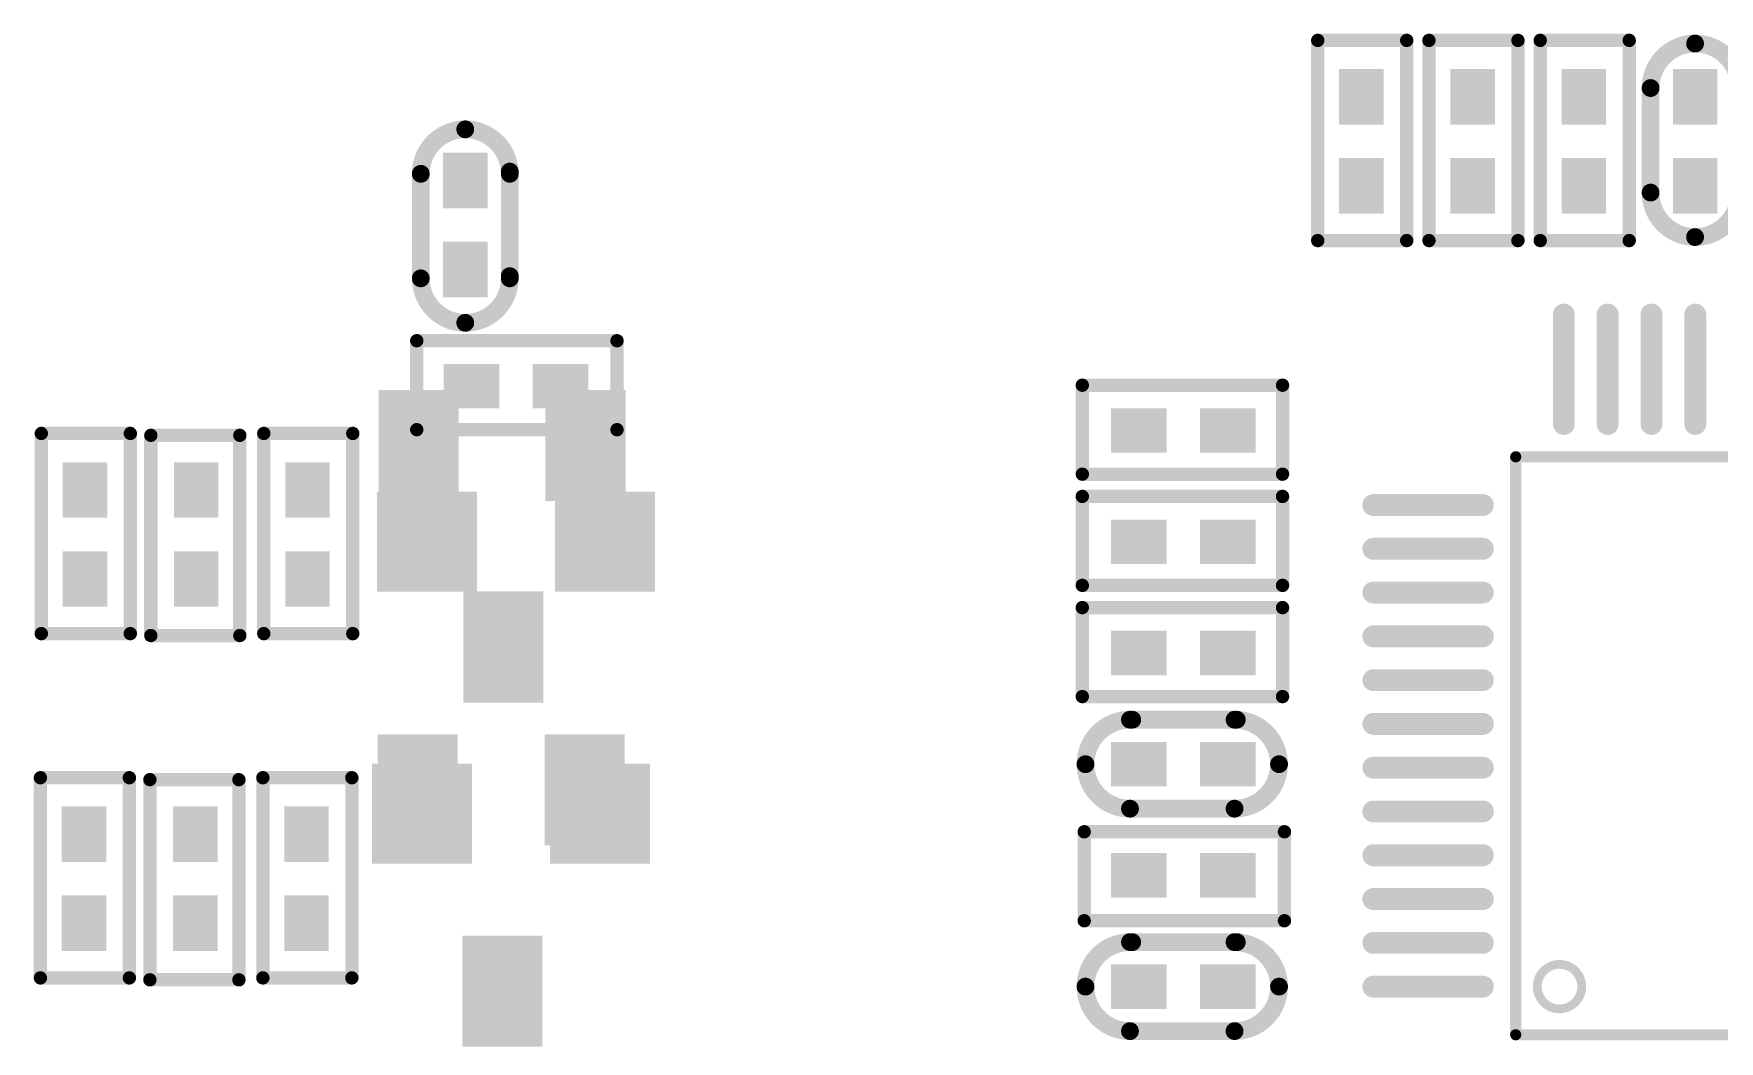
# Model space of a CAD drawing. Extents: x -400 to 4142, y 20 to 2756.
# Drawn here: x 2023 to 2781, y 705 to 1158 of the extents above; entities that cross this region are included whole.
import ezdxf

# ---------------------------------------------------------------- set-up
doc = ezdxf.new("R2010")
doc.units = 0
doc.header["$MEASUREMENT"] = 0
for name, color, linetype in [('COMP_OUTLINE_BOTTOM', 6, 'Continuous'), ('COMP_OUTLINE_TOP', 4, 'Continuous'), ('PADLAYER_BOTTOM', 7, 'Continuous'), ('PADLAYER_TOP', 5, 'Continuous')]:
    doc.layers.add(name, color=color, linetype=linetype)

msp = doc.modelspace()

# ---------------------------------------------------------------- linework, layer by layer
at = {"layer": 'COMP_OUTLINE_BOTTOM'}
for points, const_width in [([(2640.39, 1155.43), (2600.39, 1155.43)], 6), ([(2600.39, 1155.43), (2600.39, 1065.43)], 6), ([(2640.39, 1065.43), (2640.39, 1155.43)], 6), ([(2690.39, 1155.43), (2650.39, 1155.43)], 6), ([(2650.39, 1155.43), (2650.39, 1065.43)], 6), ([(2690.39, 1065.43), (2690.39, 1155.43)], 6), ([(2740.39, 1155.43), (2700.39, 1155.43)], 6), ([(2700.39, 1155.43), (2700.39, 1065.43)], 6), ([(2740.39, 1065.43), (2740.39, 1155.43)], 6), ([(2750, 1134), (2750, 1087)], 8), ([(2600.39, 1065.43), (2640.39, 1065.43)], 6), ([(2650.39, 1065.43), (2690.39, 1065.43)], 6), ([(2700.39, 1065.43), (2740.39, 1065.43)], 6), ([(2584.57, 1000.39), (2494.57, 1000.39)], 6), ([(2494.57, 1000.39), (2494.57, 960.39)], 6), ([(2584.57, 960.39), (2584.57, 1000.39)], 6), ([(2066.672, 978.704), (2026.672, 978.704)], 6), ([(2026.672, 978.704), (2026.672, 888.704)], 6), ([(2066.672, 888.704), (2066.672, 978.704)], 6), ([(2115.891, 977.844), (2075.891, 977.844)], 6), ([(2075.891, 977.844), (2075.891, 887.844)], 6), ([(2115.891, 887.844), (2115.891, 977.844)], 6), ([(2166.67, 978.7), (2126.67, 978.7)], 6), ([(2126.67, 978.7), (2126.67, 888.7)], 6), ([(2166.67, 888.7), (2166.67, 978.7)], 6), ([(2949.213, 968.189), (2689.37, 968.189)], 5), ([(2689.37, 968.189), (2689.37, 708.347)], 5), ([(2494.57, 960.39), (2584.57, 960.39)], 6), ([(2584.57, 950.39), (2494.57, 950.39)], 6), ([(2494.57, 950.39), (2494.57, 910.39)], 6), ([(2584.57, 910.39), (2584.57, 950.39)], 6), ([(2494.57, 910.39), (2584.57, 910.39)], 6), ([(2584.57, 900.39), (2494.57, 900.39)], 6), ([(2494.57, 900.39), (2494.57, 860.39)], 6), ([(2584.57, 860.39), (2584.57, 900.39)], 6), ([(2026.672, 888.704), (2066.672, 888.704)], 6), ([(2075.891, 887.844), (2115.891, 887.844)], 6), ([(2126.67, 888.7), (2166.67, 888.7)], 6), ([(2494.57, 860.39), (2584.57, 860.39)], 6), ([(2517, 850), (2564, 850)], 8), ([(2066.25, 823.909), (2026.25, 823.909)], 6), ([(2026.25, 823.909), (2026.25, 733.909)], 6), ([(2066.25, 733.909), (2066.25, 823.909)], 6), ([(2115.471, 823.049), (2075.471, 823.049)], 6), ([(2075.471, 823.049), (2075.471, 733.049)], 6), ([(2115.471, 733.049), (2115.471, 823.049)], 6), ([(2166.25, 823.91), (2126.25, 823.91)], 6), ([(2126.25, 823.91), (2126.25, 733.91)], 6), ([(2166.25, 733.91), (2166.25, 823.91)], 6), ([(2516, 810), (2563, 810)], 8), ([(2495.43, 799.61), (2495.43, 759.61)], 6), ([(2585.43, 799.61), (2495.43, 799.61)], 6), ([(2585.43, 759.61), (2585.43, 799.61)], 6), ([(2495.43, 759.61), (2585.43, 759.61)], 6), ([(2517, 750), (2564, 750)], 8), ([(2026.25, 733.909), (2066.25, 733.909)], 6), ([(2075.471, 733.049), (2115.471, 733.049)], 6), ([(2126.25, 733.91), (2166.25, 733.91)], 6), ([(2516, 710), (2563, 710)], 8), ([(2689.37, 708.347), (2949.213, 708.347)], 5)]:
    msp.add_lwpolyline(points, dxfattribs=dict(at, const_width=const_width))
for points, const_width in [([(2598.89, 1155.43, 1), (2601.89, 1155.43, 1)], 3), ([(2598.89, 1155.43, 1), (2601.89, 1155.43, 1)], 3), ([(2638.89, 1155.43, 1), (2641.89, 1155.43, 1)], 3), ([(2638.89, 1155.43, 1), (2641.89, 1155.43, 1)], 3), ([(2648.89, 1155.43, 1), (2651.89, 1155.43, 1)], 3), ([(2648.89, 1155.43, 1), (2651.89, 1155.43, 1)], 3), ([(2688.89, 1155.43, 1), (2691.89, 1155.43, 1)], 3), ([(2688.89, 1155.43, 1), (2691.89, 1155.43, 1)], 3), ([(2698.89, 1155.43, 1), (2701.89, 1155.43, 1)], 3), ([(2698.89, 1155.43, 1), (2701.89, 1155.43, 1)], 3), ([(2738.89, 1155.43, 1), (2741.89, 1155.43, 1)], 3), ([(2738.89, 1155.43, 1), (2741.89, 1155.43, 1)], 3), ([(2768, 1154, 1), (2772, 1154, 1)], 4), ([(2768, 1154, 1), (2772, 1154, 1)], 4), ([(2748, 1134, 1), (2752, 1134, 1)], 4), ([(2748, 1134, 1), (2752, 1134, 1)], 4), ([(2748, 1087, 1), (2752, 1087, 1)], 4), ([(2748, 1087, 1), (2752, 1087, 1)], 4), ([(2598.89, 1065.43, 1), (2601.89, 1065.43, 1)], 3), ([(2598.89, 1065.43, 1), (2601.89, 1065.43, 1)], 3), ([(2638.89, 1065.43, 1), (2641.89, 1065.43, 1)], 3), ([(2638.89, 1065.43, 1), (2641.89, 1065.43, 1)], 3), ([(2648.89, 1065.43, 1), (2651.89, 1065.43, 1)], 3), ([(2648.89, 1065.43, 1), (2651.89, 1065.43, 1)], 3), ([(2688.89, 1065.43, 1), (2691.89, 1065.43, 1)], 3), ([(2688.89, 1065.43, 1), (2691.89, 1065.43, 1)], 3), ([(2698.89, 1065.43, 1), (2701.89, 1065.43, 1)], 3), ([(2698.89, 1065.43, 1), (2701.89, 1065.43, 1)], 3), ([(2738.89, 1065.43, 1), (2741.89, 1065.43, 1)], 3), ([(2738.89, 1065.43, 1), (2741.89, 1065.43, 1)], 3), ([(2768, 1067, 1), (2772, 1067, 1)], 4), ([(2768, 1067, 1), (2772, 1067, 1)], 4), ([(2493.07, 1000.39, 1), (2496.07, 1000.39, 1)], 3), ([(2493.07, 1000.39, 1), (2496.07, 1000.39, 1)], 3), ([(2583.07, 1000.39, 1), (2586.07, 1000.39, 1)], 3), ([(2583.07, 1000.39, 1), (2586.07, 1000.39, 1)], 3), ([(2025.172, 978.704, 1), (2028.172, 978.704, 1)], 3), ([(2025.172, 978.704, 1), (2028.172, 978.704, 1)], 3), ([(2065.172, 978.704, 1), (2068.172, 978.704, 1)], 3), ([(2065.172, 978.704, 1), (2068.172, 978.704, 1)], 3), ([(2074.391, 977.844, 1), (2077.391, 977.844, 1)], 3), ([(2074.391, 977.844, 1), (2077.391, 977.844, 1)], 3), ([(2114.391, 977.844, 1), (2117.391, 977.844, 1)], 3), ([(2114.391, 977.844, 1), (2117.391, 977.844, 1)], 3), ([(2125.17, 978.7, 1), (2128.17, 978.7, 1)], 3), ([(2125.17, 978.7, 1), (2128.17, 978.7, 1)], 3), ([(2165.17, 978.7, 1), (2168.17, 978.7, 1)], 3), ([(2165.17, 978.7, 1), (2168.17, 978.7, 1)], 3), ([(2688.12, 968.189, 1), (2690.62, 968.189, 1)], 2.5), ([(2688.12, 968.189, 1), (2690.62, 968.189, 1)], 2.5), ([(2493.07, 960.39, 1), (2496.07, 960.39, 1)], 3), ([(2493.07, 960.39, 1), (2496.07, 960.39, 1)], 3), ([(2583.07, 960.39, 1), (2586.07, 960.39, 1)], 3), ([(2583.07, 960.39, 1), (2586.07, 960.39, 1)], 3), ([(2493.07, 950.39, 1), (2496.07, 950.39, 1)], 3), ([(2493.07, 950.39, 1), (2496.07, 950.39, 1)], 3), ([(2583.07, 950.39, 1), (2586.07, 950.39, 1)], 3), ([(2583.07, 950.39, 1), (2586.07, 950.39, 1)], 3), ([(2493.07, 910.39, 1), (2496.07, 910.39, 1)], 3), ([(2493.07, 910.39, 1), (2496.07, 910.39, 1)], 3), ([(2583.07, 910.39, 1), (2586.07, 910.39, 1)], 3), ([(2583.07, 910.39, 1), (2586.07, 910.39, 1)], 3), ([(2493.07, 900.39, 1), (2496.07, 900.39, 1)], 3), ([(2493.07, 900.39, 1), (2496.07, 900.39, 1)], 3), ([(2583.07, 900.39, 1), (2586.07, 900.39, 1)], 3), ([(2583.07, 900.39, 1), (2586.07, 900.39, 1)], 3), ([(2025.172, 888.704, 1), (2028.172, 888.704, 1)], 3), ([(2025.172, 888.704, 1), (2028.172, 888.704, 1)], 3), ([(2065.172, 888.704, 1), (2068.172, 888.704, 1)], 3), ([(2065.172, 888.704, 1), (2068.172, 888.704, 1)], 3), ([(2074.391, 887.844, 1), (2077.391, 887.844, 1)], 3), ([(2074.391, 887.844, 1), (2077.391, 887.844, 1)], 3), ([(2114.391, 887.844, 1), (2117.391, 887.844, 1)], 3), ([(2114.391, 887.844, 1), (2117.391, 887.844, 1)], 3), ([(2125.17, 888.7, 1), (2128.17, 888.7, 1)], 3), ([(2125.17, 888.7, 1), (2128.17, 888.7, 1)], 3), ([(2165.17, 888.7, 1), (2168.17, 888.7, 1)], 3), ([(2165.17, 888.7, 1), (2168.17, 888.7, 1)], 3), ([(2493.07, 860.39, 1), (2496.07, 860.39, 1)], 3), ([(2493.07, 860.39, 1), (2496.07, 860.39, 1)], 3), ([(2583.07, 860.39, 1), (2586.07, 860.39, 1)], 3), ([(2583.07, 860.39, 1), (2586.07, 860.39, 1)], 3), ([(2514, 850, 1), (2518, 850, 1)], 4), ([(2515, 850, 1), (2519, 850, 1)], 4), ([(2561, 850, 1), (2565, 850, 1)], 4), ([(2562, 850, 1), (2566, 850, 1)], 4), ([(2494, 830, 1), (2498, 830, 1)], 4), ([(2494, 830, 1), (2498, 830, 1)], 4), ([(2581, 830, 1), (2585, 830, 1)], 4), ([(2581, 830, 1), (2585, 830, 1)], 4), ([(2024.75, 823.909, 1), (2027.75, 823.909, 1)], 3), ([(2024.75, 823.909, 1), (2027.75, 823.909, 1)], 3), ([(2064.75, 823.909, 1), (2067.75, 823.909, 1)], 3), ([(2064.75, 823.909, 1), (2067.75, 823.909, 1)], 3), ([(2073.971, 823.049, 1), (2076.971, 823.049, 1)], 3), ([(2073.971, 823.049, 1), (2076.971, 823.049, 1)], 3), ([(2113.971, 823.049, 1), (2116.971, 823.049, 1)], 3), ([(2113.971, 823.049, 1), (2116.971, 823.049, 1)], 3), ([(2124.75, 823.91, 1), (2127.75, 823.91, 1)], 3), ([(2124.75, 823.91, 1), (2127.75, 823.91, 1)], 3), ([(2164.75, 823.91, 1), (2167.75, 823.91, 1)], 3), ([(2164.75, 823.91, 1), (2167.75, 823.91, 1)], 3), ([(2514, 810, 1), (2518, 810, 1)], 4), ([(2514, 810, 1), (2518, 810, 1)], 4), ([(2561, 810, 1), (2565, 810, 1)], 4), ([(2561, 810, 1), (2565, 810, 1)], 4), ([(2493.93, 799.61, 1), (2496.93, 799.61, 1)], 3), ([(2493.93, 799.61, 1), (2496.93, 799.61, 1)], 3), ([(2583.93, 799.61, 1), (2586.93, 799.61, 1)], 3), ([(2583.93, 799.61, 1), (2586.93, 799.61, 1)], 3), ([(2493.93, 759.61, 1), (2496.93, 759.61, 1)], 3), ([(2493.93, 759.61, 1), (2496.93, 759.61, 1)], 3), ([(2583.93, 759.61, 1), (2586.93, 759.61, 1)], 3), ([(2583.93, 759.61, 1), (2586.93, 759.61, 1)], 3), ([(2514, 750, 1), (2518, 750, 1)], 4), ([(2515, 750, 1), (2519, 750, 1)], 4), ([(2561, 750, 1), (2565, 750, 1)], 4), ([(2562, 750, 1), (2566, 750, 1)], 4), ([(2024.75, 733.909, 1), (2027.75, 733.909, 1)], 3), ([(2024.75, 733.909, 1), (2027.75, 733.909, 1)], 3), ([(2064.75, 733.909, 1), (2067.75, 733.909, 1)], 3), ([(2064.75, 733.909, 1), (2067.75, 733.909, 1)], 3), ([(2073.971, 733.049, 1), (2076.971, 733.049, 1)], 3), ([(2073.971, 733.049, 1), (2076.971, 733.049, 1)], 3), ([(2113.971, 733.049, 1), (2116.971, 733.049, 1)], 3), ([(2113.971, 733.049, 1), (2116.971, 733.049, 1)], 3), ([(2124.75, 733.91, 1), (2127.75, 733.91, 1)], 3), ([(2124.75, 733.91, 1), (2127.75, 733.91, 1)], 3), ([(2164.75, 733.91, 1), (2167.75, 733.91, 1)], 3), ([(2164.75, 733.91, 1), (2167.75, 733.91, 1)], 3), ([(2494, 730, 1), (2498, 730, 1)], 4), ([(2494, 730, 1), (2498, 730, 1)], 4), ([(2581, 730, 1), (2585, 730, 1)], 4), ([(2581, 730, 1), (2585, 730, 1)], 4), ([(2514, 710, 1), (2518, 710, 1)], 4), ([(2514, 710, 1), (2518, 710, 1)], 4), ([(2561, 710, 1), (2565, 710, 1)], 4), ([(2561, 710, 1), (2565, 710, 1)], 4), ([(2688.12, 708.347, 1), (2690.62, 708.347, 1)], 2.5), ([(2688.12, 708.347, 1), (2690.62, 708.347, 1)], 2.5)]:
    msp.add_lwpolyline(points, format="xyb", close=True, dxfattribs=dict(at, const_width=const_width))
for points, const_width in [([(2770, 1154, 0.414214), (2750, 1134)], 8), ([(2790, 1134, 0.414214), (2770, 1154, 0.414214)], 8), ([(2750, 1087, 0.414214), (2770, 1067, 0.414214)], 8), ([(2770, 1067, 0.414214), (2790, 1087)], 8), ([(2516, 850, 0.414214), (2496, 830, 0.414214)], 8), ([(2583, 830, 0.414214), (2563, 850)], 8), ([(2496, 830, 0.414214), (2516, 810)], 8), ([(2563, 810, 0.414214), (2583, 830, 0.414214)], 8), ([(2516, 750, 0.414214), (2496, 730, 0.414214)], 8), ([(2583, 730, 0.414214), (2563, 750)], 8), ([(2707.087, 730, 1), (2711.024, 730, 1), (2707.087, 730)], 20), ([(2496, 730, 0.414214), (2516, 710)], 8), ([(2563, 710, 0.414214), (2583, 730, 0.414214)], 8)]:
    msp.add_lwpolyline(points, format="xyb", dxfattribs=dict(at, const_width=const_width))
at = {"layer": 'COMP_OUTLINE_TOP', "const_width": 8}
for points in [[(2197.224, 1095.44, -0.414214), (2217.224, 1115.44, -0.414214)], [(2217.224, 1115.44, -0.414214), (2237.224, 1095.44)], [(2217.224, 1028.44, -0.414214), (2197.224, 1048.44)], [(2237.224, 1048.44, -0.414214), (2217.224, 1028.44, -0.414214)]]:
    msp.add_lwpolyline(points, format="xyb", dxfattribs=at)
at = {"layer": 'COMP_OUTLINE_TOP'}
for points, const_width in [([(2215.224, 1115.44, 1), (2219.224, 1115.44, 1)], 4), ([(2215.224, 1115.44, 1), (2219.224, 1115.44, 1)], 4), ([(2195.224, 1095.44, 1), (2199.224, 1095.44, 1)], 4), ([(2195.224, 1095.44, 1), (2199.224, 1095.44, 1)], 4), ([(2235.224, 1096.44, 1), (2239.224, 1096.44, 1)], 4), ([(2235.224, 1095.44, 1), (2239.224, 1095.44, 1)], 4), ([(2235.224, 1049.44, 1), (2239.224, 1049.44, 1)], 4), ([(2195.224, 1048.44, 1), (2199.224, 1048.44, 1)], 4), ([(2195.224, 1048.44, 1), (2199.224, 1048.44, 1)], 4), ([(2235.224, 1048.44, 1), (2239.224, 1048.44, 1)], 4), ([(2215.224, 1028.44, 1), (2219.224, 1028.44, 1)], 4), ([(2215.224, 1028.44, 1), (2219.224, 1028.44, 1)], 4), ([(2193.93, 1020.39, 1), (2196.93, 1020.39, 1)], 3), ([(2193.93, 1020.39, 1), (2196.93, 1020.39, 1)], 3), ([(2283.93, 1020.39, 1), (2286.93, 1020.39, 1)], 3), ([(2283.93, 1020.39, 1), (2286.93, 1020.39, 1)], 3), ([(2193.93, 980.39, 1), (2196.93, 980.39, 1)], 3), ([(2193.93, 980.39, 1), (2196.93, 980.39, 1)], 3), ([(2283.93, 980.39, 1), (2286.93, 980.39, 1)], 3), ([(2283.93, 980.39, 1), (2286.93, 980.39, 1)], 3)]:
    msp.add_lwpolyline(points, format="xyb", close=True, dxfattribs=dict(at, const_width=const_width))
for points, const_width in [([(2197.224, 1048.44), (2197.224, 1095.44)], 8), ([(2237.224, 1049.44), (2237.224, 1096.44)], 8), ([(2195.43, 980.39), (2195.43, 1020.39)], 6), ([(2195.43, 1020.39), (2285.43, 1020.39)], 6), ([(2285.43, 1020.39), (2285.43, 980.39)], 6), ([(2285.43, 980.39), (2195.43, 980.39)], 6)]:
    msp.add_lwpolyline(points, dxfattribs=dict(at, const_width=const_width))
at = {"layer": 'PADLAYER_BOTTOM', "const_width": 4.921}
for points in [[(2708.563, 1032.165, 1), (2713.484, 1032.165, 1)], [(2728.248, 1032.165, 1), (2733.169, 1032.165, 1)], [(2747.933, 1032.165, 1), (2752.854, 1032.165, 1)], [(2767.618, 1032.165, 1), (2772.539, 1032.165, 1)], [(2708.563, 982.953, 1), (2713.484, 982.953, 1)], [(2728.248, 982.953, 1), (2733.169, 982.953, 1)], [(2747.933, 982.953, 1), (2752.854, 982.953, 1)], [(2767.618, 982.953, 1), (2772.539, 982.953, 1)], [(2622.933, 946.535, 1), (2627.854, 946.535, 1)], [(2672.146, 946.535, 1), (2677.067, 946.535, 1)], [(2622.933, 926.85, 1), (2627.854, 926.85, 1)], [(2672.146, 926.85, 1), (2677.067, 926.85, 1)], [(2622.933, 907.165, 1), (2627.854, 907.165, 1)], [(2672.146, 907.165, 1), (2677.067, 907.165, 1)], [(2622.933, 887.48, 1), (2627.854, 887.48, 1)], [(2672.146, 887.48, 1), (2677.067, 887.48, 1)], [(2622.933, 867.795, 1), (2627.854, 867.795, 1)], [(2672.146, 867.795, 1), (2677.067, 867.795, 1)], [(2622.933, 848.11, 1), (2627.854, 848.11, 1)], [(2672.146, 848.11, 1), (2677.067, 848.11, 1)], [(2622.933, 828.425, 1), (2627.854, 828.425, 1)], [(2672.146, 828.425, 1), (2677.067, 828.425, 1)], [(2622.933, 808.74, 1), (2627.854, 808.74, 1)], [(2672.146, 808.74, 1), (2677.067, 808.74, 1)], [(2622.933, 789.055, 1), (2627.854, 789.055, 1)], [(2672.146, 789.055, 1), (2677.067, 789.055, 1)], [(2622.933, 769.37, 1), (2627.854, 769.37, 1)], [(2672.146, 769.37, 1), (2677.067, 769.37, 1)], [(2622.933, 749.685, 1), (2627.854, 749.685, 1)], [(2672.146, 749.685, 1), (2677.067, 749.685, 1)], [(2622.933, 730, 1), (2627.854, 730, 1)], [(2672.146, 730, 1), (2677.067, 730, 1)]]:
    msp.add_lwpolyline(points, format="xyb", close=True, dxfattribs=at)
at = {"layer": 'PADLAYER_BOTTOM'}
for points in [[(2610, 1142.5), (2610, 1117.5), (2630, 1142.5), (2630, 1117.5)], [(2660, 1142.5), (2660, 1117.5), (2680, 1142.5), (2680, 1117.5)], [(2710, 1142.5), (2710, 1117.5), (2730, 1142.5), (2730, 1117.5)], [(2780, 1117.5), (2780, 1142.5), (2760, 1117.5), (2760, 1142.5)], [(2610, 1102.5), (2610, 1077.5), (2630, 1102.5), (2630, 1077.5)], [(2660, 1102.5), (2660, 1077.5), (2680, 1102.5), (2680, 1077.5)], [(2710, 1102.5), (2710, 1077.5), (2730, 1102.5), (2730, 1077.5)], [(2780, 1077.5), (2780, 1102.5), (2760, 1077.5), (2760, 1102.5)], [(2706.102, 1032.165), (2706.102, 982.953), (2715.945, 1032.165), (2715.945, 982.953)], [(2725.787, 1032.165), (2725.787, 982.953), (2735.63, 1032.165), (2735.63, 982.953)], [(2745.472, 1032.165), (2745.472, 982.953), (2755.315, 1032.165), (2755.315, 982.953)], [(2765.157, 1032.165), (2765.157, 982.953), (2775, 1032.165), (2775, 982.953)], [(2178.281, 998.274), (2178.281, 948.274), (2214.281, 998.274), (2214.281, 948.274)], [(2253.281, 998.274), (2253.281, 948.274), (2289.281, 998.274), (2289.281, 948.274)], [(2507.5, 970), (2532.5, 970), (2507.5, 990), (2532.5, 990)], [(2547.5, 970), (2572.5, 970), (2547.5, 990), (2572.5, 990)], [(2036.282, 965.774), (2036.282, 940.774), (2056.282, 965.774), (2056.282, 940.774)], [(2106.281, 940.774), (2106.281, 965.774), (2086.281, 940.774), (2086.281, 965.774)], [(2136.28, 965.77), (2136.28, 940.77), (2156.28, 965.77), (2156.28, 940.77)], [(2625.394, 941.614), (2674.606, 941.614), (2625.394, 951.457), (2674.606, 951.457)], [(2507.5, 920), (2532.5, 920), (2507.5, 940), (2532.5, 940)], [(2547.5, 920), (2572.5, 920), (2547.5, 940), (2572.5, 940)], [(2036.282, 925.774), (2036.282, 900.774), (2056.282, 925.774), (2056.282, 900.774)], [(2106.281, 900.774), (2106.281, 925.774), (2086.281, 900.774), (2086.281, 925.774)], [(2136.28, 925.77), (2136.28, 900.77), (2156.28, 925.77), (2156.28, 900.77)], [(2625.394, 921.929), (2674.606, 921.929), (2625.394, 931.772), (2674.606, 931.772)], [(2625.394, 902.244), (2674.606, 902.244), (2625.394, 912.087), (2674.606, 912.087)], [(2216.281, 907.724), (2216.281, 857.724), (2252.281, 907.724), (2252.281, 857.724)], [(2507.5, 870), (2532.5, 870), (2507.5, 890), (2532.5, 890)], [(2547.5, 870), (2572.5, 870), (2547.5, 890), (2572.5, 890)], [(2625.394, 882.559), (2674.606, 882.559), (2625.394, 892.402), (2674.606, 892.402)], [(2625.394, 862.874), (2674.606, 862.874), (2625.394, 872.717), (2674.606, 872.717)], [(2625.394, 843.189), (2674.606, 843.189), (2625.394, 853.031), (2674.606, 853.031)], [(2177.861, 843.479), (2177.861, 793.479), (2213.861, 843.479), (2213.861, 793.479)], [(2252.861, 843.479), (2252.861, 793.479), (2288.861, 843.479), (2288.861, 793.479)], [(2532.5, 840), (2507.5, 840), (2532.5, 820), (2507.5, 820)], [(2572.5, 840), (2547.5, 840), (2572.5, 820), (2547.5, 820)], [(2625.394, 823.504), (2674.606, 823.504), (2625.394, 833.346), (2674.606, 833.346)], [(2035.86, 810.979), (2035.86, 785.979), (2055.86, 810.979), (2055.86, 785.979)], [(2105.861, 785.979), (2105.861, 810.979), (2085.861, 785.979), (2085.861, 810.979)], [(2135.86, 810.98), (2135.86, 785.98), (2155.86, 810.98), (2155.86, 785.98)], [(2625.394, 803.819), (2674.606, 803.819), (2625.394, 813.661), (2674.606, 813.661)], [(2532.5, 790), (2507.5, 790), (2532.5, 770), (2507.5, 770)], [(2572.5, 790), (2547.5, 790), (2572.5, 770), (2547.5, 770)], [(2625.394, 784.134), (2674.606, 784.134), (2625.394, 793.976), (2674.606, 793.976)], [(2625.394, 764.449), (2674.606, 764.449), (2625.394, 774.291), (2674.606, 774.291)], [(2035.86, 770.979), (2035.86, 745.979), (2055.86, 770.979), (2055.86, 745.979)], [(2105.861, 745.979), (2105.861, 770.979), (2085.861, 745.979), (2085.861, 770.979)], [(2135.86, 770.98), (2135.86, 745.98), (2155.86, 770.98), (2155.86, 745.98)], [(2215.861, 752.929), (2215.861, 702.929), (2251.861, 752.929), (2251.861, 702.929)], [(2625.394, 744.764), (2674.606, 744.764), (2625.394, 754.606), (2674.606, 754.606)], [(2532.5, 740), (2507.5, 740), (2532.5, 720), (2507.5, 720)], [(2572.5, 740), (2547.5, 740), (2572.5, 720), (2547.5, 720)], [(2625.394, 725.079), (2674.606, 725.079), (2625.394, 734.921), (2674.606, 734.921)]]:
    msp.add_solid(points, dxfattribs=at)
at = {"layer": 'PADLAYER_TOP'}
for points in [[(2227.224, 1079.94), (2227.224, 1104.94), (2207.224, 1079.94), (2207.224, 1104.94)], [(2227.224, 1039.94), (2227.224, 1064.94), (2207.224, 1039.94), (2207.224, 1064.94)], [(2207.5, 990), (2232.5, 990), (2207.5, 1010), (2232.5, 1010)], [(2247.5, 990), (2272.5, 990), (2247.5, 1010), (2272.5, 1010)], [(2177.5, 952.5), (2177.5, 907.5), (2222.5, 952.5), (2222.5, 907.5)], [(2257.5, 952.5), (2257.5, 907.5), (2302.5, 952.5), (2302.5, 907.5)], [(2175.3, 830.29), (2175.3, 785.29), (2220.3, 830.29), (2220.3, 785.29)], [(2255.3, 830.29), (2255.3, 785.29), (2300.3, 830.29), (2300.3, 785.29)]]:
    msp.add_solid(points, dxfattribs=at)

doc.saveas('drawing.dxf')
